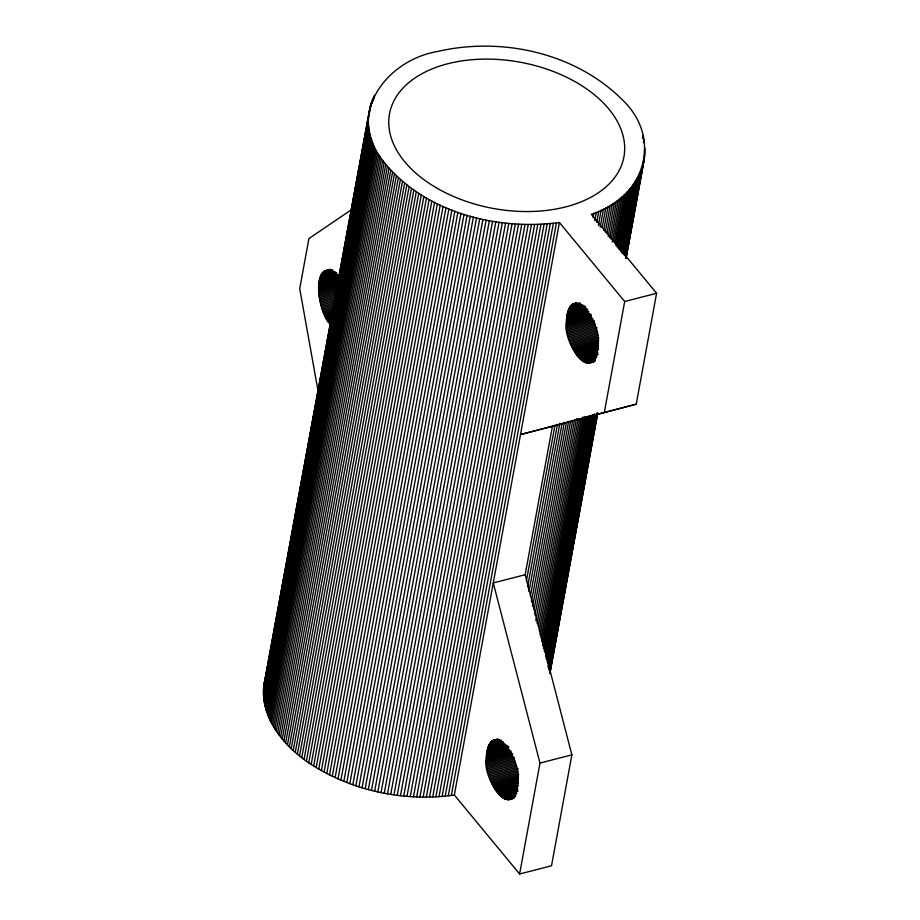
<?xml version="1.0" encoding="UTF-8"?>
<svg xmlns="http://www.w3.org/2000/svg" width="920" height="920" viewBox="0 0 920 920"><rect width="100%" height="100%" fill="white"/><g stroke="black" fill="none" stroke-linecap="round" stroke-linejoin="round"><path stroke-width="1.38" d="M552.403 426.351L520.501 434.585L604.325 412.424L624.692 301.495L559.417 222.513C495.995 230.793 423.534 212.428 382.72 160.505C345.253 114.103 386.94 60.007 437.46 51.497C501.112 36.719 574.241 52.428 621.471 98.934C663.837 138.31 644.437 198.248 591.33 214.291L656.592 293.273L636.237 404.19L552.403 426.351L525.17 574.724L571.872 754.848L551.517 865.777L519.616 874L454.342 795.018C406.053 801.849 355.166 791.717 313.662 765.969C284.245 747.948 255.403 714.092 265.546 677.304M330.751 324.438C317.342 315.893 309.511 250.746 338.663 276.333M486.231 758.896C489.44 713.598 522.192 760.345 517.914 780.482C514.717 825.78 481.953 779.033 486.231 758.896L511.198 752.456M566.352 322.368C569.56 277.07 602.312 323.817 598.034 343.953C594.826 389.252 562.074 342.504 566.352 322.368L591.318 315.928M263.867 685.319L370.093 106.789M263.637 687.355L370.622 104.811M263.488 689.413L368.563 116.909M368.897 115.563L370.197 108.502M370.714 105.673L371.231 102.844M263.407 691.472L368.483 118.968M370.875 106.547L371.91 100.901M263.407 693.53L368.483 121.037M371.887 103.212L372.669 98.969M263.488 695.612L368.552 123.107M372.726 101.303L373.497 97.06M263.637 697.693L368.713 125.189M373.623 99.417L374.405 95.174M263.867 699.786L368.931 127.282M264.166 701.88L369.242 129.375M264.546 703.972L369.622 131.468M265.006 706.065L370.07 133.561M265.535 708.17L370.61 135.665M266.144 710.263L371.209 137.758M266.823 712.367L371.898 139.863M267.57 714.46L372.646 141.956M268.41 716.553L373.474 144.049M269.307 718.635L374.382 146.13M270.284 720.716L375.36 148.212M271.331 722.786L376.406 150.282M272.458 724.856L377.522 152.352M273.642 726.904L378.718 154.411M274.907 728.95L379.983 156.458M276.241 730.986L381.317 158.481M277.644 733.01L382.72 160.505M279.116 735.011L384.18 162.518M280.646 737.012L385.721 164.507M282.256 738.978L387.331 166.486M283.923 740.945L388.999 168.44M285.66 742.877L390.735 170.384M287.465 744.797L392.529 172.304M289.328 746.706L394.392 174.202M291.249 748.581L396.324 176.077M293.238 750.432L398.314 177.939M295.285 752.272L400.349 179.768M297.39 754.078L402.454 181.573M299.552 755.86L404.616 183.356M301.76 757.62L406.835 185.115M304.037 759.345L409.112 186.84M306.372 761.047L411.435 188.542M308.74 762.714L413.816 190.21M311.178 764.359L416.254 191.855M313.662 765.969L418.738 193.464M316.192 767.544L421.256 195.04M318.768 769.085L423.844 196.581M321.391 770.603L426.466 198.099M324.058 772.075L429.134 199.571M326.761 773.513L431.836 201.008M329.521 774.916L434.585 202.411M332.304 776.284L437.379 203.78M335.133 777.619L440.209 205.114M338.008 778.906L443.072 206.402M340.906 780.16L445.981 207.655M343.839 781.367L448.914 208.863M346.805 782.54L451.881 210.036M349.807 783.668L454.882 211.163M352.831 784.76L457.907 212.255M355.879 785.806L460.954 213.302M358.961 786.807L464.036 214.302M362.066 787.761L467.13 215.257M365.183 788.681L470.258 216.177M368.334 789.544L473.397 217.039M371.484 790.372L476.56 217.867M374.67 791.154L479.745 218.649M377.867 791.879L482.931 219.386M381.064 792.568L486.139 220.064M384.284 793.212L489.359 220.708M387.515 793.799L492.591 221.306M390.747 794.351L495.822 221.846M393.99 794.845L499.065 222.341M397.233 795.294L502.308 222.789M400.487 795.696L505.563 223.192M403.73 796.053L508.806 223.548M406.985 796.352L512.049 223.847M410.228 796.605L515.303 224.1M413.459 796.812L518.535 224.308M416.702 796.973L521.766 224.468M419.922 797.077L524.998 224.572M423.142 797.134L528.207 224.63M426.339 797.145L531.415 224.641M429.525 797.099L534.601 224.606M432.699 797.019L537.774 224.514M435.861 796.881L540.937 224.376M439.001 796.685L544.077 224.181M442.117 796.456L547.193 223.951M445.211 796.168L550.286 223.663M448.281 795.834L553.357 223.33M451.329 795.443L556.404 222.95M454.342 795.018L559.417 222.513M526.412 580.819L554.955 425.316M593.089 217.522L593.871 213.279M527.62 586.833L557.451 424.269M594.814 220.719L596.367 212.232M529.023 591.399L559.9 423.188M596.735 222.456L598.817 211.151M530.391 595.93L562.039 423.464M598.356 225.572L601.208 210.013M531.438 601.818L564.385 422.303M600.185 227.228L603.554 208.851M532.691 606.269L566.421 422.498M602.22 227.424L605.855 207.632M534.152 609.258L568.652 421.245M603.681 230.414L608.085 206.379M535.026 615.031L570.572 421.371M605.337 231.943L610.27 205.091M535.854 620.77L572.435 421.452M606.947 233.45L612.398 203.757M537.142 623.645L574.505 420.084M608.235 236.325L614.456 202.388M538.372 626.474L576.506 418.68M609.719 237.739L616.469 200.986M539.281 630.694L578.197 418.657M611.144 239.131L618.412 199.548M540.12 634.869L579.818 418.588M612.248 241.891L620.298 198.076M541.167 637.594L581.382 418.496M613.812 241.799L622.115 196.558M541.891 641.711L583.142 416.944M615.054 243.075L623.875 195.017M542.547 645.782L584.568 416.783M615.963 245.743L625.565 193.441M543.386 648.416L585.936 416.587M617.067 246.962L627.187 191.831M544.168 651.015L587.236 416.357M618.113 248.147L628.751 190.187M545.146 652.176L588.478 416.104M619.091 249.297L630.246 188.519M545.537 656.121L589.639 415.817M619.999 250.424L631.672 186.817M546.112 658.639L590.732 415.495M620.827 251.528L633.029 185.081M546.882 659.709L591.767 415.161M621.598 252.597L634.317 183.333M642.494 138.46L643.011 135.631M547.319 662.17L592.721 414.782M622.299 253.644L635.524 181.55M547.941 663.182L593.342 415.805M623.185 253.242L636.674 179.733M643.436 142.657L643.954 139.828M547.975 667L594.423 413.977M623.737 254.242L637.744 177.905M548.722 666.563L594.895 414.943M624.22 255.208L638.744 176.042M548.872 668.92L595.562 414.483M624.887 254.748L639.676 174.167M644.403 151.006L644.92 148.177M549.205 669.852L596.16 413.988M625.22 255.668L640.527 172.27M549.47 670.76L596.424 414.897M625.485 256.577L641.309 170.349M644.448 153.077L644.977 150.248M550.516 666.862L551.034 664.033M553.368 651.314L553.886 648.485M555.185 641.412L555.703 638.595M557.002 631.522L557.52 628.693M558.808 621.632L559.337 618.803M560.625 611.731L561.142 608.902M563.488 596.183L564.006 593.354M565.294 586.293L565.823 583.464M567.111 576.391L567.628 573.562M570.745 556.6L571.262 553.771M571.78 550.953L572.309 548.124M573.597 541.052L574.115 538.223M575.414 531.162L575.931 528.333M579.048 511.37L579.566 508.541M580.865 501.469L581.382 498.64M581.9 495.822L582.417 492.993M583.717 485.921L584.234 483.092M585.534 476.031L586.051 473.202M589.168 456.239L589.685 453.41M590.985 446.338L591.502 443.52M592.02 440.691L592.537 437.862M593.837 430.79L594.355 427.961M627.819 245.617L628.348 242.788M628.866 239.959L630.154 232.886M630.683 230.069L631.971 222.996M637.939 190.486L638.457 187.657M638.986 184.828L640.274 177.767M641.573 170.695L642.091 167.865M644.425 155.146L644.943 152.317M549.654 671.646L597.126 412.953M625.669 257.462L642.01 168.406M549.631 673.164L597.367 413.057M626.037 256.921L644.851 154.376M549.803 673.359L597.712 412.896M625.991 258.198L644.667 156.423M549.907 673.601L597.644 413.505M626.037 258.601L644.092 160.471M519.616 874L539.971 763.082L493.269 582.947L525.17 574.724M351.52 209.645L308.913 238.579L299.724 288.673L318.159 391.563M325.3 270.71L330.119 269.353M324.679 271.066L330.222 269.64M324.07 271.492L329.624 270.066M323.495 271.986L331.809 269.847M322.931 272.55L332.649 270.055M322.414 273.183L332.12 270.675M321.908 273.873L333.005 271.009M321.448 274.631L333.925 271.411M321.011 275.448L334.88 271.871M320.608 276.322L335.857 272.389M320.229 277.253L336.881 272.964M319.895 278.242L336.536 273.953M319.596 279.277L337.628 274.631M319.32 280.37L338.744 275.367M319.091 281.508L338.514 276.506M318.895 282.693L339.71 277.322M318.745 283.912L339.549 278.541M318.619 285.177L339.434 279.806M318.538 286.465L337.962 281.462M318.492 287.799L337.916 282.796M318.492 289.156L337.916 284.154M318.527 290.547L336.559 285.89M318.596 291.95L336.628 287.305M318.699 293.377L336.743 288.73M318.849 294.814L336.881 290.168M319.033 296.274L335.685 291.985M319.251 297.735L335.903 293.445M319.516 299.207L336.156 294.917M319.803 300.679L335.064 296.746M320.125 302.139L335.386 298.207M320.493 303.611L335.754 299.678M320.884 305.06L334.765 301.484M321.31 306.509L333.799 303.289M321.77 307.935L334.259 304.716M322.264 309.339L333.362 306.475M322.782 310.73L333.879 307.866M323.322 312.087L333.04 309.58M323.897 313.409L333.615 310.914M324.495 314.709L332.822 312.57M325.116 315.974L332.051 314.18M325.76 317.193L332.695 315.41M326.428 318.377L331.971 316.952M327.106 319.516L331.269 318.447M327.808 320.608L331.971 319.527M328.52 321.643L331.303 320.93M573.16 303.922L575.943 303.209M572.539 304.278L576.702 303.209M571.929 304.704L577.484 303.278M571.354 305.198L579.669 303.048M570.803 305.762L580.509 303.255M570.273 306.394L579.979 303.887M569.767 307.084L580.865 304.221M569.308 307.843L581.785 304.623M568.87 308.66L582.74 305.084M568.468 309.534L583.728 305.601M568.088 310.466L584.74 306.176M567.755 311.454L585.787 306.797M567.456 312.49L585.488 307.843M567.18 313.582L586.603 308.568M566.95 314.721L587.765 309.35M566.754 315.893L587.569 310.534M624.692 301.495L656.592 293.273M566.605 317.124L588.8 311.397M566.478 318.377L588.673 312.662M566.398 319.677L589.984 313.593M566.363 321.011L591.33 314.571M566.386 323.748L591.353 317.308M566.455 325.162L592.813 318.366M566.559 326.589L592.917 319.792M566.708 328.026L594.458 320.873M566.892 329.486L594.642 322.322M567.111 330.947L594.86 323.794M567.375 332.419L595.113 325.254M567.663 333.879L595.412 326.726M567.996 335.351L597.126 327.842M568.353 336.812L596.102 329.659M568.744 338.272L596.494 331.119M569.181 339.71L596.919 332.557M569.629 341.136L597.379 333.983M570.124 342.55L597.862 335.397M570.641 343.93L596.999 337.134M571.182 345.287L598.931 338.134M571.757 346.622L598.115 339.825M572.355 347.921L598.713 341.124M572.976 349.186L597.942 342.746M573.62 350.405L598.586 343.965M574.287 351.589L597.873 345.506M574.966 352.728L598.552 346.644M575.667 353.809L597.862 348.093M576.391 354.855L598.586 349.128M577.116 355.844L597.919 350.474M577.863 356.776L597.275 351.762M578.611 357.65L598.034 352.647M579.37 358.466L597.402 353.82M580.14 359.225L598.172 354.579M580.911 359.916L596.171 355.982M581.693 360.548L596.953 356.615M582.463 361.111L596.344 357.535M583.245 361.606L595.734 358.386M584.016 362.031L595.113 359.168M584.786 362.388L594.504 359.892M585.557 362.675L595.263 360.18M586.304 362.894L594.63 360.743M587.052 363.043L595.378 360.893M587.788 363.112L593.342 361.686M588.512 363.112L594.056 361.686M589.214 363.043L594.067 361.824M604.325 412.424L636.237 404.19M493.695 740.163L497.858 739.093M493.039 740.45L497.202 739.381M492.418 740.807L497.961 739.381M491.809 741.232L498.743 739.45M491.234 741.727L499.56 739.588M490.682 742.29L498.996 740.151M490.153 742.923L501.25 740.059M489.659 743.613L500.756 740.749M489.187 744.372L501.676 741.152M488.75 745.188L502.619 741.612M488.347 746.062L503.608 742.13M487.979 746.994L503.228 743.061M487.634 747.983L504.286 743.693M487.335 749.029L505.367 744.372M487.071 750.11L506.483 745.108M486.841 751.249L507.644 745.879M486.645 752.433L508.841 746.706M486.484 753.652L508.679 747.925M486.369 754.918L508.565 749.19M486.277 756.217L509.864 750.133M486.243 757.539L511.209 751.099M486.266 760.288L512.624 753.491M486.335 761.691L512.693 754.894M486.45 763.117L512.808 756.32M486.588 764.554L514.337 757.401M486.772 766.015L514.521 758.862M486.99 767.475L514.74 760.322M487.255 768.947L514.993 761.794M487.542 770.419L515.292 763.266M487.876 771.891L515.614 764.727M488.232 773.352L515.982 766.199M488.623 774.801L516.373 767.648M489.06 776.25L518.19 768.74M539.971 763.082L571.872 754.848M489.52 777.676L517.259 770.523M490.003 779.079L517.753 771.926M490.521 780.47L516.879 773.674M491.073 781.827L518.811 774.674M491.636 783.15L517.995 776.353M492.234 784.449L518.592 777.653M492.855 785.714L517.833 779.274M493.499 786.933L518.477 780.494M494.166 788.118L517.753 782.034M494.845 789.256L518.431 783.173M495.546 790.349L517.741 784.622M496.271 791.384L518.466 785.657M496.995 792.373L517.81 787.002M497.743 793.304L517.166 788.302M498.49 794.178L517.914 789.176M499.249 795.006L517.293 790.349M500.02 795.754L518.052 791.108M500.802 796.456L516.051 792.511M501.572 797.077L516.833 793.144M502.354 797.64L516.223 794.063M503.125 798.134L515.614 794.914M503.907 798.571L515.004 795.708M504.666 798.928L515.775 796.064M505.436 799.216L515.142 796.708M506.195 799.422L513.13 797.64M506.931 799.572L513.877 797.789M507.667 799.641L514.51 797.858M508.392 799.641L512.555 798.571M509.093 799.572L513.256 798.502M435.735 187.45A119.163 74.347 10.4 0 0 623.817 157.423A119.163 74.347 10.4 0 0 460.609 61.099A119.163 74.347 10.4 0 0 435.735 187.45"/></g></svg>
